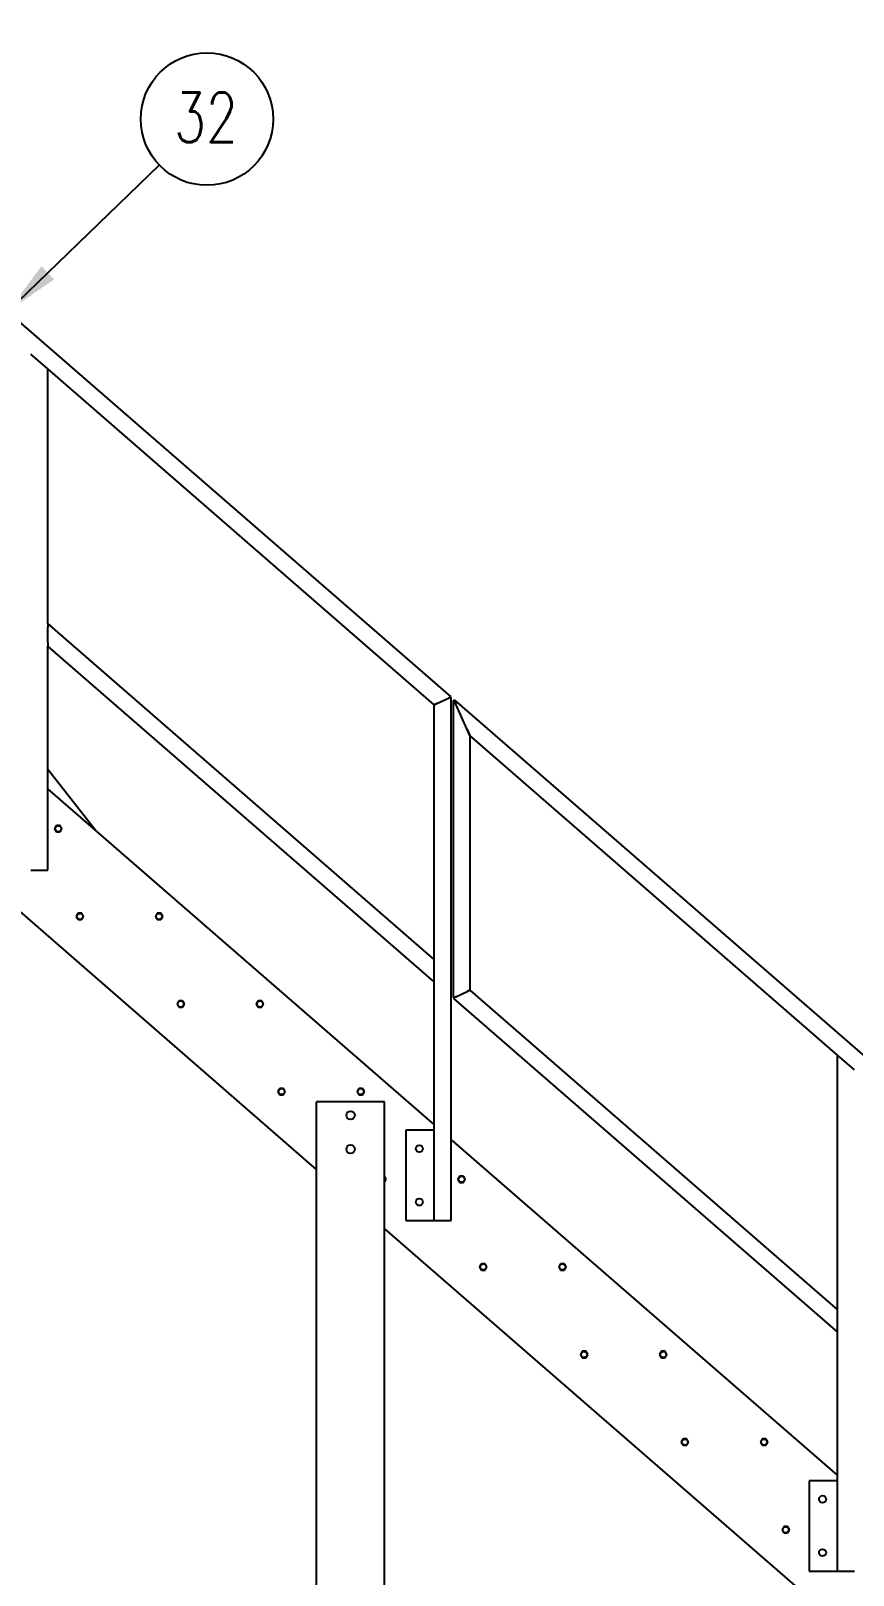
# Model space of a CAD drawing. Header units: millimetres. Extents: x 0 to 55611, y 0 to 32827.
# Drawn here: x 25958 to 27804, y 23633 to 27102 of the extents above; entities that cross this region are included whole.
import ezdxf

# ---------------------------------------------------------------- set-up
doc = ezdxf.new("R2010")
doc.units = ezdxf.units.MM
doc.header["$LTSCALE"] = 10
doc.header["$PDSIZE"] = -1
doc.linetypes.add('SLD-Continua', pattern=[0])
for name, color, linetype in [('CHUTE', 30, 'SLD-Continua'), ('SLD-0_0', 7, 'SLD-Continua'), ('STRUC', 5, 'SLD-Continua')]:
    doc.layers.add(name, color=color, linetype=linetype)
doc.styles.add('1', font='romans.shx', dxfattribs={"height": 125})
doc.styles.add('SLDTEXTSTYLE18', font='romans.shx', dxfattribs={"width": 0.75})
doc.dimstyles.new('50', dxfattribs={"dimscale": 0, "dimtxt": 125, "dimasz": 125, "dimexe": 125, "dimexo": 125, "dimgap": 50, "dimtad": 1, "dimdec": 0, "dimlfac": 49.861111, "dimzin": 1, "dimtxsty": '1', "dimcen": 2.5, "dimclrd": 1, "dimclre": 1, "dimadec": 0, "dimazin": 0, "dimtfac": 1, "dimtdec": 0, "dimtmove": 0, "dimatfit": 3, "dimfxl": 1, "dimtzin": 1, "dimarcsym": 0})

# ---------------------------------------------------------------- blocks, each defined once
blk = doc.blocks.new('SW_NOTE_0_5')
at = {"layer": 'SLD-0_0', "color": 0}
blk.add_circle((107, 103.3), 148.7, dxfattribs=at)
at = {"layer": 'SLD-0_0', "color": 0, "insert": (104.7, 162.8), "char_height": 111.12, "attachment_point": 2, "style": 'SLDTEXTSTYLE18'}
blk.add_mtext('32', dxfattribs=at)
blk = doc.blocks.new('*D107')
at = {"color": 1, "lineweight": -2, "transparency": 16777216}
for p, q in [((17583.4, 28887.9), (17583.4, 31015.6)), ((29013, 23894.3), (29013, 31015.6)), ((28888, 30890.6), (17708.4, 30890.6))]:
    blk.add_line(p, q, dxfattribs=at)
at = {"color": 1, "transparency": 16777216}
for points in [[(17708.4, 30911.4), (17708.4, 30869.8), (17583.4, 30890.6)], [(28888, 30911.4), (28888, 30869.8), (29013, 30890.6)]]:
    blk.add_solid(points, dxfattribs=at)
at = {"layer": 'Defpoints', "color": 0, "transparency": 16777216}
for p in [(17583.4, 30890.6), (17583.4, 28762.9), (29013, 23769.3)]:
    blk.add_point(p, dxfattribs=at)
at = {"color": 0, "transparency": 16777216, "insert": (23298.2, 31003.1), "char_height": 125, "attachment_point": 5, "style": '1'}
blk.add_mtext('11430', dxfattribs=at)
blk = doc.blocks.new('*D110')
at = {"color": 1, "lineweight": -2, "transparency": 16777216}
for p, q in [((20926, 28448.7), (20926, 30587.3)), ((29013, 23894.3), (29013, 30587.3)), ((21051, 30462.3), (28888, 30462.3))]:
    blk.add_line(p, q, dxfattribs=at)
at = {"color": 1, "transparency": 16777216}
for points in [[(21051, 30483.1), (21051, 30441.4), (20926, 30462.3)], [(28888, 30483.1), (28888, 30441.4), (29013, 30462.3)]]:
    blk.add_solid(points, dxfattribs=at)
at = {"layer": 'Defpoints', "color": 0, "transparency": 16777216}
for p in [(29013, 30462.3), (20926, 28323.7), (29013, 23769.3)]:
    blk.add_point(p, dxfattribs=at)
at = {"color": 0, "transparency": 16777216, "insert": (24969.5, 30574.8), "char_height": 125, "attachment_point": 5, "style": '1'}
blk.add_mtext('8087', dxfattribs=at)

msp = doc.modelspace()

# ---------------------------------------------------------------- hatches: boundary and pattern name
at = {"linetype": 'SLD-Continua', "lineweight": 18}
h = msp.add_hatch(dxfattribs=at)
h.set_pattern_fill('ANSI32', scale=60, angle=3e-322, style=0)
edge = h.paths.add_edge_path(flags=0)
edge.add_line((27714.3, 26981.2), (27714.3, 27010.8))
edge.add_line((27714.3, 27010.8), (27709.5, 27010.8))
edge.add_line((27709.5, 27010.8), (27709.5, 26981.2))
edge.add_ellipse((27710.3, 26981.2), major_axis=(0, 0.845), ratio=0.939582, start_angle=90, end_angle=180)
edge.add_line((27710.3, 26980.4), (27713.5, 26980.4))
edge.add_ellipse((27713.5, 26981.2), major_axis=(0, 0.845), ratio=0.939582, start_angle=180, end_angle=270)
h = msp.add_hatch(dxfattribs=at)
h.set_pattern_fill('ANSI32', scale=60, angle=3e-322, style=0)
h.paths.add_polyline_path([(27156.9, 26778.3), (27156.9, 26741.2), (27296.9, 26741.2), (27296.9, 26778.3)], flags=0)
h = msp.add_hatch(dxfattribs=at)
h.set_pattern_fill('ANSI32', scale=60, angle=3e-322, style=0)
edge = h.paths.add_edge_path(flags=0)
edge.add_line((26474, 25757.3), (26710.2, 26216))
edge.add_line((26710.2, 26216), (26704.6, 26219.2))
edge.add_line((26704.6, 26219.2), (26467, 25757.9))
edge.add_ellipse((26172.5, 25931.6), major_axis=(-325.5, 167.7), ratio=0.14729, start_angle=158.7856, end_angle=161.7624)
h = msp.add_hatch(dxfattribs=at)
h.set_pattern_fill('ANSI34', scale=60, style=0)
h.paths.add_polyline_path([(26205.1, 24990.9), (26205.1, 25097.7), (26192.4, 25097.7), (26192.4, 24990.9)], flags=0)
h = msp.add_hatch(dxfattribs=at)
h.set_pattern_fill('ANSI32', scale=60, angle=3e-322, style=0)
h.paths.add_polyline_path([(27158.4, 24312.9), (27148.8, 24312.9), (27148.8, 24021.9), (27158.4, 24021.9)], flags=0)
h = msp.add_hatch(dxfattribs=at)
h.set_pattern_fill('ANSI32', scale=60, angle=3e-322, style=0)
edge = h.paths.add_edge_path(flags=0)
edge.add_line((27148.8, 24111.8), (27148.8, 24223))
edge.add_line((27148.8, 24223), (27072.6, 24223))
edge.add_line((27072.6, 24223), (27072.6, 24218.4))
edge.add_ellipse((27075.8, 24218.4), major_axis=(0, -4.64), ratio=0.684989, start_angle=270, end_angle=360)
edge.add_line((27075.8, 24213.8), (27134.6, 24213.8))
edge.add_ellipse((27134.6, 24202.2), major_axis=(0, -11.6), ratio=0.684989, start_angle=90, end_angle=180, ccw=False)
edge.add_line((27142.5, 24202.2), (27142.5, 24116.4))
edge.add_ellipse((27145.7, 24116.4), major_axis=(0, -4.64), ratio=0.684989, start_angle=270, end_angle=360)
edge.add_line((27145.7, 24111.8), (27148.8, 24111.8))
h = msp.add_hatch(dxfattribs=at)
h.set_pattern_fill('ANSI32', scale=60, angle=3e-322, style=0)
edge = h.paths.add_edge_path(flags=0)
edge.add_line((27158.4, 24223.5), (27158.4, 24112.3))
edge.add_line((27158.4, 24112.3), (27234.6, 24112.3))
edge.add_line((27234.6, 24112.3), (27234.6, 24116.9))
edge.add_ellipse((27231.4, 24116.9), major_axis=(0, 4.64), ratio=0.684989, start_angle=270, end_angle=360)
edge.add_line((27231.4, 24121.6), (27172.7, 24121.6))
edge.add_ellipse((27172.7, 24133.2), major_axis=(0, 11.6), ratio=0.684989, start_angle=90, end_angle=180, ccw=False)
edge.add_line((27164.7, 24133.2), (27164.7, 24218.9))
edge.add_ellipse((27161.5, 24218.9), major_axis=(0, 4.64), ratio=0.684989, start_angle=270, end_angle=360)
edge.add_line((27161.5, 24223.5), (27158.4, 24223.5))

# ---------------------------------------------------------------- linework, layer by layer
at = {"layer": 'CHUTE', "linetype": 'SLD-Continua', "lineweight": 25}
msp.add_line((25996, 25443.7), (26104.2, 25305.2), dxfattribs=at)
at = {"layer": 'STRUC', "linetype": 'SLD-Continua', "lineweight": 25}
for p, q in [((26900.7, 25606.4), (24566, 27635.9)), ((24492.9, 26374.7), (26599.6, 24543.4)), ((25964, 26370.2), (25957.9, 26375.5)), ((25989.9, 26347.7), (25964, 26370.2)), ((25996, 26342.4), (25989.9, 26347.7)), ((25996, 25770.2), (25996, 26342.4)), ((26863.6, 25588.2), (25996, 26342.4)), ((26863.6, 25016.1), (25996, 25770.2)), ((25996, 25770.2), (25996, 25762.2)), ((25996, 25727.8), (25996, 25762.2)), ((25996, 25727.8), (25996, 25719.8)), ((26863.6, 24965.6), (25996, 25719.8)), ((25996, 25216.8), (25996, 25719.8)), ((26869.7, 25591), (26895.6, 25602.8)), ((26895.6, 25602.8), (26898.9, 25604.4)), ((26898.9, 25604.4), (26895.6, 25602.8)), ((26900.7, 25606.4), (26898.9, 25604.4)), ((26898.9, 25604.4), (26901.7, 25604.4)), ((26901.7, 24429.5), (26901.7, 25604.4)), ((26905.8, 25597.9), (26907.9, 25597.9)), ((26905.8, 25597.9), (26905.8, 24930.6)), ((26907.9, 25597.9), (26909.3, 25599.4)), ((26911.9, 25589.1), (26907.9, 25597.9)), ((26907.9, 25597.9), (26911.9, 25589.1)), ((29011.9, 23771.6), (26909.3, 25599.4)), ((26863.6, 25588.2), (26869.7, 25591)), ((26869.7, 25591), (26863.6, 25588.2)), ((26863.6, 25016.1), (26863.6, 25588.2)), ((26937.8, 25532.2), (26911.9, 25589.1)), ((26943.9, 25518.8), (26937.8, 25532.2)), ((26937.8, 25532.2), (26943.9, 25518.8)), ((26943.9, 25518.8), (26943.9, 24946.7)), ((27769.2, 24801.4), (26943.9, 25518.8)), ((26863.6, 24645.1), (25996, 25399.3)), ((26015.3, 25316.8), (26011.2, 25309.6)), ((26011.2, 25309.6), (26015.3, 25302.5)), ((26023.5, 25316.8), (26015.3, 25316.8)), ((26015.3, 25302.5), (26023.5, 25302.5)), ((26027.7, 25309.6), (26023.5, 25316.8)), ((26023.5, 25302.5), (26027.7, 25309.6)), ((25957.9, 25216.8), (25964, 25216.8)), ((25964, 25216.8), (25989.9, 25216.8)), ((25989.9, 25216.8), (25996, 25216.8)), ((26063.9, 25120), (26059.8, 25112.8)), ((26059.8, 25112.8), (26063.9, 25105.7)), ((26072.2, 25120), (26063.9, 25120)), ((26076.3, 25112.8), (26072.2, 25120)), ((26072.2, 25105.7), (26076.3, 25112.8)), ((26241.7, 25120), (26237.6, 25112.8)), ((26237.6, 25112.8), (26241.7, 25105.7)), ((26250, 25120), (26241.7, 25120)), ((26254.1, 25112.8), (26250, 25120)), ((26250, 25105.7), (26254.1, 25112.8)), ((26063.9, 25105.7), (26072.2, 25105.7)), ((26241.7, 25105.7), (26250, 25105.7)), ((26863.6, 25008), (26863.6, 25016.1)), ((26863.6, 24973.7), (26863.6, 25008)), ((26863.6, 24965.6), (26863.6, 24973.7)), ((26863.6, 24429.5), (26863.6, 24965.6)), ((26911.9, 24932.1), (26937.8, 24943.9)), ((26937.8, 24943.9), (26943.9, 24946.7)), ((26943.9, 24946.7), (26937.8, 24943.9)), ((26943.9, 24946.7), (27769.2, 24229.3)), ((26290.3, 24923.1), (26286.2, 24916)), ((26286.2, 24916), (26290.3, 24908.9)), ((26298.6, 24923.1), (26290.3, 24923.1)), ((26290.3, 24908.9), (26298.6, 24908.9)), ((26302.7, 24916), (26298.6, 24923.1)), ((26298.6, 24908.9), (26302.7, 24916)), ((26468.1, 24923.1), (26464, 24916)), ((26464, 24916), (26468.1, 24908.9)), ((26476.4, 24923.1), (26468.1, 24923.1)), ((26468.1, 24908.9), (26476.4, 24908.9)), ((26480.5, 24916), (26476.4, 24923.1)), ((26476.4, 24908.9), (26480.5, 24916)), ((26908.6, 24930.6), (26905.8, 24930.6)), ((26906.8, 24928.5), (26908.6, 24930.6)), ((26906.8, 24928.5), (27769.2, 24178.8)), ((26908.6, 24930.6), (26911.9, 24932.1)), ((26911.9, 24932.1), (26908.6, 24930.6)), ((27769.2, 24229.3), (27769.2, 24801.4)), ((27775.3, 24796.1), (27769.2, 24801.4)), ((27801.2, 24773.6), (27775.3, 24796.1)), ((27807.3, 24768.3), (27801.2, 24773.6)), ((26516.7, 24726.3), (26512.6, 24719.2)), ((26512.6, 24719.2), (26516.7, 24712)), ((26525, 24726.3), (26516.7, 24726.3)), ((26516.7, 24712), (26525, 24712)), ((26529.1, 24719.2), (26525, 24726.3)), ((26525, 24712), (26529.1, 24719.2)), ((26599.6, 22596.1), (26599.6, 24696)), ((26602, 24696), (26599.6, 24696)), ((26605, 24696), (26602, 24696)), ((26610.8, 24696), (26605, 24696)), ((26618.4, 24696), (26610.8, 24696)), ((26733.1, 24696), (26618.4, 24696)), ((26694.5, 24726.3), (26690.4, 24719.2)), ((26690.4, 24719.2), (26694.5, 24712)), ((26702.8, 24726.3), (26694.5, 24726.3)), ((26694.5, 24712), (26702.8, 24712)), ((26706.9, 24719.2), (26702.8, 24726.3)), ((26702.8, 24712), (26706.9, 24719.2)), ((26740.7, 24696), (26733.1, 24696)), ((26746.5, 24696), (26740.7, 24696)), ((26749.5, 24696), (26746.5, 24696)), ((26752, 24696), (26749.5, 24696)), ((26752, 22596.1), (26752, 24696)), ((26800.1, 24632.7), (26800.1, 24429.5)), ((26863.6, 24632.7), (26800.1, 24632.7)), ((27769.2, 23857.9), (26901.7, 24612)), ((26755.5, 24522.4), (26752, 24528.5)), ((26752, 24516.3), (26755.5, 24522.4)), ((26920.9, 24529.5), (26916.8, 24522.4)), ((26916.8, 24522.4), (26920.9, 24515.2)), ((26929.2, 24529.5), (26920.9, 24529.5)), ((26933.3, 24522.4), (26929.2, 24529.5)), ((26929.2, 24515.2), (26933.3, 24522.4)), ((26920.9, 24515.2), (26929.2, 24515.2)), ((26800.1, 24429.5), (26863.6, 24429.5)), ((26863.6, 24429.5), (26869.7, 24429.5)), ((26869.7, 24429.5), (26895.6, 24429.5)), ((26895.6, 24429.5), (26901.7, 24429.5)), ((26752, 24410.9), (28827.6, 22606.6)), ((26969.6, 24332.7), (26965.4, 24325.6)), ((26965.4, 24325.6), (26969.6, 24318.4)), ((26977.8, 24332.7), (26969.6, 24332.7)), ((26969.6, 24318.4), (26977.8, 24318.4)), ((26981.9, 24325.6), (26977.8, 24332.7)), ((26977.8, 24318.4), (26981.9, 24325.6)), ((27147.4, 24332.7), (27143.2, 24325.6)), ((27143.2, 24325.6), (27147.4, 24318.4)), ((27155.6, 24332.7), (27147.4, 24332.7)), ((27147.4, 24318.4), (27155.6, 24318.4)), ((27159.7, 24325.6), (27155.6, 24332.7)), ((27155.6, 24318.4), (27159.7, 24325.6)), ((27769.2, 24221.2), (27769.2, 24229.3)), ((27769.2, 24186.9), (27769.2, 24221.2)), ((27769.2, 24178.8), (27769.2, 24186.9)), ((27769.2, 23642.2), (27769.2, 24178.8)), ((27196, 24135.9), (27191.8, 24128.7)), ((27191.8, 24128.7), (27196, 24121.6)), ((27204.2, 24135.9), (27196, 24135.9)), ((27196, 24121.6), (27204.2, 24121.6)), ((27208.3, 24128.7), (27204.2, 24135.9)), ((27204.2, 24121.6), (27208.3, 24128.7)), ((27373.8, 24135.9), (27369.6, 24128.7)), ((27369.6, 24128.7), (27373.8, 24121.6)), ((27382, 24135.9), (27373.8, 24135.9)), ((27373.8, 24121.6), (27382, 24121.6)), ((27386.1, 24128.7), (27382, 24135.9)), ((27382, 24121.6), (27386.1, 24128.7)), ((27422.4, 23939.1), (27418.3, 23931.9)), ((27418.3, 23931.9), (27422.4, 23924.8)), ((27430.6, 23939.1), (27422.4, 23939.1)), ((27434.8, 23931.9), (27430.6, 23939.1)), ((27430.6, 23924.8), (27434.8, 23931.9)), ((27600.2, 23939.1), (27596.1, 23931.9)), ((27596.1, 23931.9), (27600.2, 23924.8)), ((27608.4, 23939.1), (27600.2, 23939.1)), ((27612.6, 23931.9), (27608.4, 23939.1)), ((27608.4, 23924.8), (27612.6, 23931.9)), ((27422.4, 23924.8), (27430.6, 23924.8)), ((27600.2, 23924.8), (27608.4, 23924.8)), ((27705.7, 23845.4), (27705.7, 23642.2)), ((27769.2, 23845.4), (27705.7, 23845.4)), ((27648.8, 23742.2), (27644.7, 23735.1)), ((27644.7, 23735.1), (27648.8, 23728)), ((27657, 23742.2), (27648.8, 23742.2)), ((27648.8, 23728), (27657, 23728)), ((27661.2, 23735.1), (27657, 23742.2)), ((27657, 23728), (27661.2, 23735.1)), ((27705.7, 23642.2), (27769.2, 23642.2)), ((27769.2, 23642.2), (27775.3, 23642.2)), ((27775.3, 23642.2), (27801.2, 23642.2)), ((27801.2, 23642.2), (27807.3, 23642.2))]:
    msp.add_line(p, q, dxfattribs=at)
for centre, radius in [((26019.4, 25309.6), 6.78), ((26068, 25112.8), 6.78), ((26245.8, 25112.8), 6.78), ((26294.4, 24916), 6.78), ((26472.2, 24916), 6.78), ((26520.9, 24719.2), 6.78), ((26698.7, 24719.2), 6.78), ((26675.8, 24666), 9.52), ((26675.8, 24589.8), 9.52), ((26830.1, 24591.1), 7.94), ((26925.1, 24522.4), 6.78), ((26830.1, 24471.1), 7.94), ((26973.7, 24325.6), 6.78), ((27151.5, 24325.6), 6.78), ((27200.1, 24128.7), 6.78), ((27377.9, 24128.7), 6.78), ((27426.5, 23931.9), 6.78), ((27604.3, 23931.9), 6.78), ((27735.7, 23803.8), 7.94), ((27652.9, 23735.1), 6.78), ((27735.7, 23683.8), 7.94)]:
    msp.add_circle(centre, radius, dxfattribs=at)
msp.add_arc((26747.3, 24522.4), 6.78, 313.7006, 46.2994, dxfattribs=at)

# ---------------------------------------------------------------- block references
at = {"layer": 'SLD-0_0'}
msp.add_blockref('SW_NOTE_0_5', (26246.3, 26800.1), dxfattribs=at)

# ---------------------------------------------------------------- dimensions: what is measured, and where the dimension line sits
for base, p1, p2, override, picture, middle in [((17583.4, 30890.6), (29013, 23769.3), (17583.4, 28762.9), {"dimscale": 1, "dimlfac": 1}, '*D107', (23298.2, 31003.1)), ((29013, 30462.3), (20926, 28323.7), (29013, 23769.3), {"dimscale": 1, "dimlfac": 1, "dimtmove": 1}, '*D110', (24969.5, 30574.8))]:
    dim = msp.add_linear_dim(base=base, p1=p1, p2=p2, dimstyle='50', override=override)
    dim.commit()
    dim.dimension.update_dxf_attribs({"geometry": picture, "text_midpoint": middle})

# ---------------------------------------------------------------- leaders
msp.add_leader([(25905.8, 26471.3), (26246.3, 26800.1)], dimstyle='50', override={"dimscale": 1, "dimlfac": 1})

doc.saveas('drawing.dxf')
